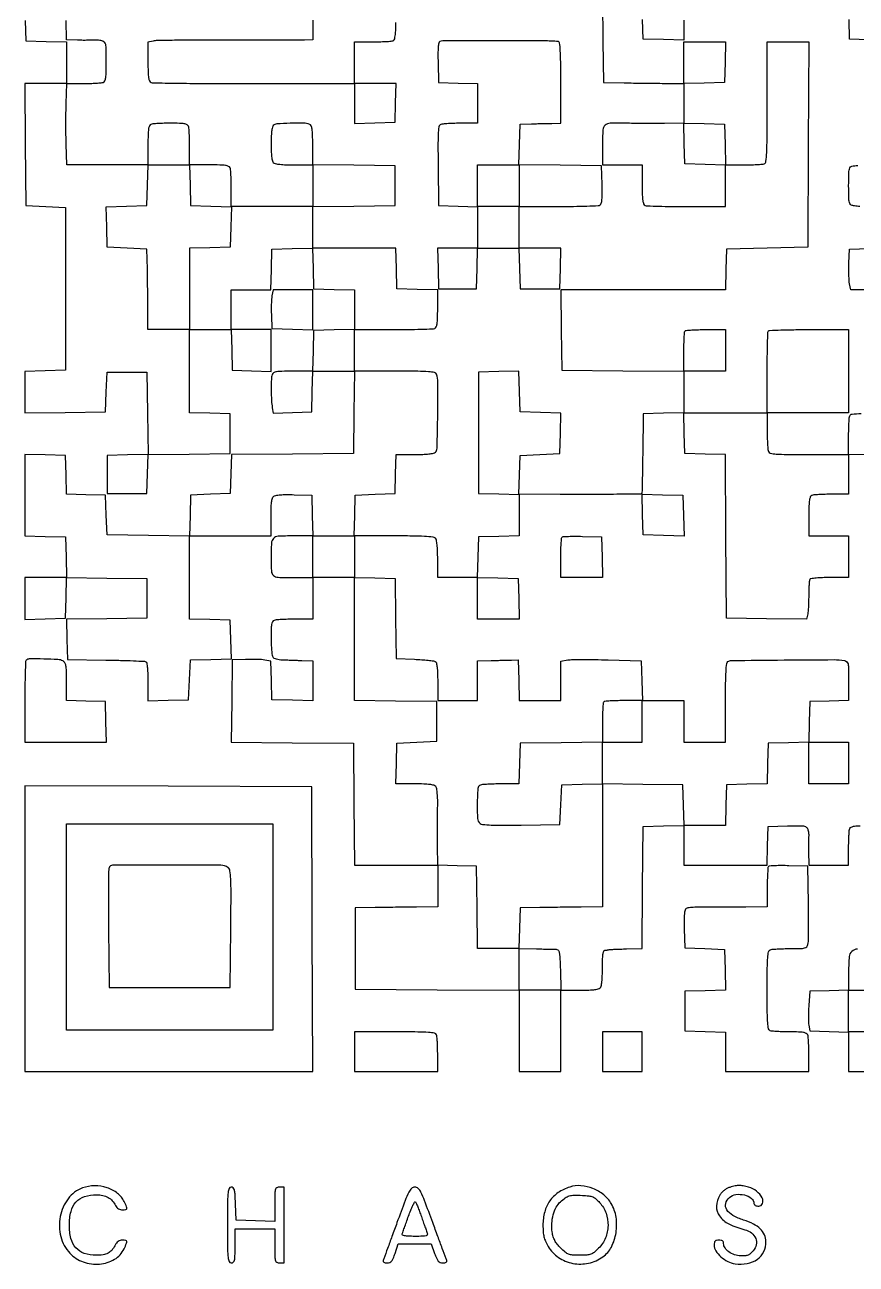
# Model space of a CAD drawing. Extents: x 179 to 1071, y 112 to 1107.
# Drawn here: x 179 to 618, y 112 to 767 of the extents above; entities that cross this region are included whole.
import ezdxf

# ---------------------------------------------------------------- set-up
doc = ezdxf.new("R2010")
doc.units = 0

msp = doc.modelspace()

# ---------------------------------------------------------------- linework, layer by layer
for points in [[(593.154567, 782.238337, -0.000143), (592.976454, 811.491153, -0.001436)], [(483.960995, 780), (484.230498, 758.25), (484.5, 736.5), (495.5, 736.322108, 0.000681), (500.455582, 736.248714, 0.000421), (506.279688, 736.17529, 0.000422), (512.032595, 736.112467, 0.00076), (516.75, 736.072108), (527, 736), (527, 725.5), (527, 715), (516.75, 714.906082, -0.002031), (512.156142, 714.882648, -0.00129), (506.805561, 714.890885, -0.001295), (501.553692, 714.926119, -0.0024), (497.290209, 714.986232, 0.009819), (488.136082, 714.979465, 0.17558), (485.433174, 713.93734, 0.202779), (484.220454, 711.458869, 0.013731), (484, 703.432612), (484, 693), (494.5, 693), (505, 693), (505, 682.606989, 0.005351), (505.059586, 677.039857, 0.030363), (505.30265, 674.086379, 0.063068), (505.76761, 672.398405, 0.205218), (506.581787, 671.606989, 0.083055), (507.779435, 671.363369, 0.001841), (513.696775, 671.178303, 0.004125), (520.642891, 671.043995, 0.002771), (528.581787, 671), (549, 671), (549, 682), (549, 693), (558.418213, 693, 0.005951), (562.140776, 693.044305, 0.007831), (565.534475, 693.178303, 0.005915), (568.361889, 693.367894, 0.07203), (569.418213, 693.606989, 0.278928), (570.344421, 694.79951, 0.016926), (570.732843, 699.498054, 0.010892), (570.953426, 707.712104, 0.001266), (571, 726.106989), (571, 758), (581.959738, 758), (592.919476, 758), (592.709738, 703.75), (592.5, 649.5), (571, 649), (549.5, 648.5), (549.216168, 637.75), (548.932337, 627), (505.446281, 627), (461.960225, 627), (462.230112, 605.75), (462.5, 584.5), (494.75, 584.236147), (527, 583.972294), (527, 573.019979), (527, 562.067663), (516.25, 561.783832), (505.5, 561.5), (505.261946, 540.59528, -0.001265), (505.150105, 532.55984, -0.002067), (505.009875, 525.747375, -0.000246), (504.856938, 519.681525, -0.192242), (504.738121, 519.404787, -0.195657), (504.088802, 519.13105, -0.000432), (493.260077, 519.004663, -0.002418), (479.924613, 518.925029, -0.000975), (461.715017, 518.93983), (439.930034, 519), (440.215017, 529.25), (440.5, 539.5), (451, 540), (461.5, 540.5), (461.783485, 551.215829), (462.06697, 561.931657), (451.283485, 562.215829), (440.5, 562.5), (440.215829, 573.283485), (439.931657, 584.06697), (429.215829, 583.783485), (418.5, 583.5), (418.5, 551.5), (418.5, 519.5), (429.25, 519.216168), (440, 518.932337), (440, 508), (440, 497.067663), (429.25, 496.783832), (418.5, 496.5), (418.216168, 485.75), (417.932337, 475), (407.466168, 475), (397, 475), (397, 484.8, 0.008695), (396.925705, 489.071747, 0.018472), (396.688776, 492.369558, 0.019349), (396.328068, 494.799696, 0.150969), (395.8, 495.8, 0.175197), (394.537589, 496.392044, 0.009311), (390.038418, 496.721201, 0.01044), (383.576319, 496.93795, 0.003163), (373.766168, 497), (352.932337, 497), (353.216168, 507.75), (353.5, 518.5), (364, 519), (374.5, 519.5), (374.784983, 529.75), (375.069966, 540), (384.834983, 540, 0.00874), (389.089346, 540.074375, 0.018513), (392.377065, 540.311444, 0.019392), (394.800997, 540.672291, 0.150838), (395.8, 541.2, 0.193396), (396.70625, 543.323777, 0.001716), (397.023151, 561.107872, 0.003036), (397.165451, 578.222952, 0.092424), (396.393011, 582.418213, 0.258697), (395.337463, 583.303854, 0.030015), (392.164693, 583.724422, 0.015901), (386.514173, 583.950434, 0.002045), (374.393011, 584), (353, 584), (353, 595), (353, 606), (373.418213, 606, 0.002771), (381.357109, 606.043995, 0.004125), (388.303225, 606.178303, 0.001841), (394.220565, 606.363369, 0.083055), (395.418213, 606.606989, 0.200876), (396.227252, 607.380394, 0.065453), (396.694499, 609.000914, 0.031733), (396.93933, 611.822523, 0.005777), (397, 617.073157), (397, 626.932337), (386.25, 627.216168), (375.5, 627.5), (375.216168, 638.25), (374.932337, 649), (352.966168, 649), (331, 649), (331, 659.980498), (331, 670.960995), (352.75, 671.230498), (374.5, 671.5), (374.5, 682), (374.5, 692.5), (352.75, 692.769502), (331, 693.039005), (331, 703.412514, 0.005366), (330.940377, 708.968078, 0.030411), (330.697251, 711.916741, 0.063154), (330.232207, 713.602242, 0.205063), (329.418213, 714.393011, 0.087326), (326.131964, 715.032511, 0.012209), (319.18065, 714.98781, 0.008428), (312.075108, 714.648595, 0.182186), (310.2, 713.8, 0.146158), (309.685561, 712.847345, 0.020761), (309.319767, 710.628101, 0.019946), (309.077347, 707.67676, 0.010517), (309, 704, 0.010517), (309.077347, 700.32324, 0.019946), (309.319767, 697.371899, 0.020761), (309.685561, 695.152655, 0.146158), (310.2, 694.2, 0.150969), (311.200304, 693.671932, 0.019349), (313.630442, 693.311224, 0.018472), (316.928253, 693.074295, 0.008695), (321.2, 693), (331, 693), (331, 682), (331, 671), (309.5, 671), (288, 671), (288, 680.418213, 0.005951), (287.955695, 684.140776, 0.007831), (287.821697, 687.534475, 0.005915), (287.632106, 690.361889, 0.07203), (287.393011, 691.418213, 0.205218), (286.601595, 692.23239, 0.063068), (284.913621, 692.69735, 0.030363), (281.960143, 692.940414, 0.005351), (276.393011, 693), (266, 693), (266, 702.418213, 0.005951), (265.955695, 706.140776, 0.007831), (265.821697, 709.534475, 0.005915), (265.632106, 712.361889, 0.07203), (265.393011, 713.418213, 0.191652), (264.656877, 714.216173, 0.070258), (263.167248, 714.687898, 0.03479), (260.605148, 714.936805, 0.006824), (255.974799, 715, 0.006352), (252.484808, 714.955664, 0.008233), (249.287222, 714.821697, 0.006434), (246.623534, 714.631706, 0.070701), (245.581787, 714.393011, 0.205218), (244.76761, 713.601595, 0.063068), (244.30265, 711.913621, 0.030363), (244.059586, 708.960143, 0.005351), (244, 703.393011), (244, 693), (222.562384, 693), (201.124768, 693), (200.812384, 703.900107, -0.004492), (200.71519, 708.841483, -0.002693), (200.6841, 714.712026, -0.002696), (200.716137, 720.554047, -0.004692), (200.814338, 725.400107), (201.128677, 736), (209.982551, 736, 0.006322), (213.488883, 736.044334, 0.008203), (216.70025, 736.178303, 0.006396), (219.375401, 736.368266, 0.070799), (220.418213, 736.606989, 0.205067), (221.232211, 737.397773, 0.063152), (221.697253, 739.083331, 0.03041), (221.940378, 742.032106, 0.005366), (222, 747.587937, 0.003663), (221.95157, 754.197914, 0.048686), (221.679849, 756.614961, 0.15436), (220.991211, 757.830208, 0.126427), (219.673045, 758.545925, 0.026617), (218.606568, 758.753999, 0.015771), (217.317863, 758.893623, 0.015759), (216.019626, 758.951911, 0.026032), (214.923045, 758.909452, -0.016404), (213.622903, 758.834028, -0.00429), (211.532983, 758.799408, -0.004354), (209.150706, 758.801133, -0.004444), (206.784983, 758.844475), (201.069966, 759), (200.784983, 769.25)], [(179.215822, 769.284178), (179.5, 758.5), (190.25, 758.216168), (201, 757.932337), (201, 746.966168), (201, 736), (189.986147, 736), (178.972294, 736), (179.236147, 703.75), (179.5, 671.5), (190, 671), (200.5, 670.5), (200.5, 627.5), (200.5, 584.5), (189.75, 584.216168), (179, 583.932337), (179, 572.946281), (179, 561.960225), (200.25, 562.230112), (221.5, 562.5), (222, 573), (222.5, 583.5), (233, 583.5), (243.5, 583.5), (243.769408, 561.784029), (244.038815, 540.068057), (233.269408, 539.784029), (222.5, 539.5), (222.5, 529.5), (222.5, 519.5), (233, 519.5), (243.5, 519.5), (243.784769, 529.730595), (244.069538, 539.961189), (265.784769, 540.230595), (287.5, 540.5), (287.5, 551), (287.5, 561.5), (276.75, 561.783832), (266, 562.067663), (266, 584.033832), (266, 606), (276.966168, 606), (287.932337, 606), (288.216168, 595.25), (288.5, 584.5), (298.75, 584.215017), (309, 583.930034), (309, 594.965017), (309, 606), (298.5, 606), (288, 606), (288, 616.5), (288, 627), (298.466168, 627), (308.932337, 627), (309.216168, 637.75), (309.5, 648.5), (320.215829, 648.783485), (330.931657, 649.06697), (331.215829, 638.283485), (331.5, 627.5), (342.25, 627.216168), (353, 626.932337), (353, 616.5), (353, 606.067663), (342.25, 605.783832), (331.5, 605.5), (331.216168, 594.75), (330.932337, 584), (320.533556, 584, 0.004731), (314.632571, 583.944169, 0.035207), (311.839872, 583.694097, 0.088112), (310.335863, 583.16974, 0.190307), (309.574558, 582.23491, 0.070426), (309.16352, 579.792241, 0.007886), (309.105211, 574.142919, 0.010009), (309.250557, 568.43709, 0.033398), (309.670042, 564.715977), (310.173856, 561.931953), (320.336928, 562.215977), (330.5, 562.5), (330.783832, 573.25), (331.067663, 584), (342.053334, 584), (353.039005, 584), (352.769502, 562.25), (352.5, 540.5), (320.284831, 540.236193), (288.069661, 539.972386), (287.784831, 529.736193), (287.5, 519.5), (277, 519), (266.5, 518.5), (266.215971, 507.730592), (265.931943, 496.961185), (244.215971, 497.230592), (222.5, 497.5), (222, 508), (221.5, 518.5), (211.284601, 518.784601), (201.069202, 519.069202), (200.784601, 529.284601), (200.5, 539.5), (189.75, 539.783832), (179, 540.067663), (179, 518.567663), (179, 497.067663), (189.75, 496.783832), (200.5, 496.5), (200.783832, 485.75), (201.067663, 475), (190.033832, 475), (179, 475), (179, 463.966168), (179, 452.932337), (189.75, 453.216168), (200.5, 453.5), (200.784032, 464.269789), (201.068065, 475.039577), (222.284032, 474.769789), (243.5, 474.5), (243.5, 464), (243.5, 453.5), (222.216371, 453.230014), (200.932742, 452.960029), (201.216371, 442.307302), (201.5, 431.654575), (221.720025, 431.40483, -0.002881), (229.544304, 431.263089, -0.004452), (236.302973, 431.041458, -0.001521), (242.123708, 430.780945, -0.12713), (242.970025, 430.518525, -0.222872), (243.395218, 429.867623, -0.010828), (243.708231, 427.23665, -0.015292), (243.928769, 423.909019, -0.008899), (244, 419.907151), (244, 409.932337), (254.75, 410.216168), (265.5, 410.5), (266, 421), (266.5, 431.5), (277.284606, 431.784183), (288.069211, 432.068365), (287.784606, 442.284183), (287.5, 452.5), (276.75, 452.783832), (266, 453.067663), (266, 475.033832), (266, 497), (287.5, 497), (309, 497), (309, 506.877555, -0.007345), (309.070162, 511.653266, -0.024181), (309.314808, 514.794146, -0.035127), (309.728754, 516.875583, -0.154085), (310.399285, 517.916414, -0.132968), (311.486141, 518.412685, -0.020746), (313.849829, 518.703614, -0.018924), (317.042317, 518.84141, -0.009044), (321.149285, 518.788859), (330.5, 518.5), (330.783832, 507.75), (331.067663, 497), (320.650463, 497, 0.0121), (312.745423, 496.808669, 0.186712), (310.302679, 495.724913, 0.185684), (309.218618, 493.276814, 0.011944), (309.013655, 485.331787, 0.014569), (309.203143, 478.375104, 0.1992), (310.280498, 476.14265, 0.173193), (312.690882, 475.166082, 0.010489), (320.606989, 475), (331, 475), (331, 464), (331, 453), (321.581787, 453, 0.005951), (317.859224, 452.955695, 0.007831), (314.465525, 452.821697, 0.005915), (311.638111, 452.632106, 0.07203), (310.581787, 452.393011, 0.190061), (309.785864, 451.663266, 0.071459), (309.315682, 450.197627, 0.035402), (309.070745, 447.679954, 0.006995), (309.015313, 443.143011, 0.009521), (309.086359, 439.729884, 0.012559), (309.288396, 436.624584, 0.010019), (309.571846, 434.061101, 0.108977), (309.923453, 433.089615, 0.138758), (310.563693, 432.515865, 0.042405), (311.787419, 432.040986, 0.037149), (313.366603, 431.702499, 0.026998), (315.158141, 431.553638, -0.000805), (317.228709, 431.490407, -0.000375), (319.913641, 431.40207, -0.000372), (322.73135, 431.30515, -0.00052), (325.25, 431.214023), (331, 431), (331, 420.466168), (331, 409.932337), (320.25, 410.216168), (309.5, 410.5), (309.215446, 420.711169), (308.930891, 430.922339), (305.715446, 431.450124, 0.026056), (304.019177, 431.638483, 0.007556), (301.388287, 431.752679, 0.007575), (298.415821, 431.791671, 0.008023), (295.5, 431.738954), (288.5, 431.5), (288.230536, 409.763879), (287.961073, 388.027758), (320.230536, 387.763879), (352.5, 387.5), (352.763853, 355.25), (353.027706, 323), (375.013853, 323), (397, 323), (397, 312), (397, 301), (385.75, 300.925726, 0.000756), (380.680609, 300.884593, 0.000467), (374.720312, 300.821651, 0.000468), (368.83123, 300.748444, 0.000842), (364, 300.675726), (353.5, 300.5), (353.5, 279), (353.5, 257.5), (396.75, 257.239377), (440, 256.978755), (440, 235.489377), (440, 214), (451, 214), (462, 214), (462, 235.5), (462, 257), (471.8, 257, 0.008695), (476.071747, 257.074295, 0.018472), (479.369558, 257.311224, 0.019349), (481.799696, 257.671932, 0.150969), (482.8, 258.2, 0.149044), (483.322729, 259.181224, 0.019949), (483.685484, 261.522984, 0.019071), (483.924518, 264.676508, 0.009379), (484, 268.7, -0.007108), (484.062636, 273.105901, -0.025896), (484.286703, 275.893387, -0.038354), (484.653148, 277.624007, -0.307542), (485.25, 278.11535, 0.009119), (485.801517, 278.176405, 0.006205), (486.426562, 278.265064, 0.006254), (487.02778, 278.365684, 0.012489), (487.5, 278.463035, -0.04467), (488.200358, 278.56102, -0.002025), (490.625618, 278.671865, -0.003374), (493.508206, 278.772433, -0.002409), (496.736147, 278.847686), (504.972294, 279), (505.236147, 311.25), (505.5, 343.5), (516.25, 343.783832), (527, 344.067663), (527, 333.533832), (527, 323), (548.965017, 323), (570.930034, 323), (571.215017, 333.25), (571.5, 343.5), (581.722245, 343.784677, -0.003488), (588.334543, 343.922669, -0.050684), (590.662172, 343.718733, -0.165802), (591.830539, 343.053969, -0.120322), (592.534088, 341.720206, -0.014931), (592.746531, 340.752221, -0.015552), (592.897539, 339.786309, -0.015411), (592.976104, 338.945432, -0.063258), (592.943422, 338.435529, 0.043569), (592.876339, 337.788254, 0.002158), (592.850897, 335.645124, 0.003471), (592.849335, 333.095394, 0.002501), (592.881579, 330.25), (593, 323), (603.5, 323), (614, 323), (614, 331.918213, -0.006277), (614.044331, 335.449196, -0.008159), (614.178303, 338.68135, -0.006338), (614.368222, 341.373807, -0.070946), (614.606989, 342.418213, -0.204941), (615.397244, 343.232062, -0.063222), (617.080782, 343.697172, -0.030449), (620.025624, 343.940347, -0.005378)], [(331, 769.5), (331, 759), (326.75, 758.910482, -0.005152), (323.777558, 758.878512, -0.000209), (313.026563, 758.878157, -0.000365), (300.292358, 758.892359, -0.000259), (286, 758.926144, 0.00154), (271.813672, 758.923326, 0.002301), (259.414062, 758.825611, 0.000963), (248.802515, 758.672721, 0.049237), (246.75, 758.436206), (244, 757.841089), (244, 747.527534, 0.005229), (244.058845, 741.901018, 0.032062), (244.305152, 739.010918, 0.070477), (244.790443, 737.383745, 0.195906), (245.644272, 736.583011, 0.088033), (246.966328, 736.327664, 0.000545), (259.174096, 736.155603, 0.002213), (273.135812, 736.035829, 0.001406), (289.394272, 736.01404, -0.000117), (306.303409, 736.034992, -0.000138), (322.289255, 736.046657, -0.00012), (335.783992, 736.049538, -0.000877), (342.25, 736.038018), (353, 736), (353, 725.466168), (353, 714.932337), (363.75, 715.216168), (374.5, 715.5), (374.784983, 725.75), (375.069966, 736), (364.034983, 736), (353, 736), (353, 747), (353, 758), (362.418213, 758, 0.005951), (366.140776, 758.044305, 0.007831), (369.534475, 758.178303, 0.005915), (372.361889, 758.367894, 0.07203), (373.418213, 758.606989, 0.25694), (374.300918, 759.652022, 0.031157), (374.723675, 762.739087, 0.016334), (374.950165, 768.241252, 0.002119)], [(619.9924, 671.059813, -0.030653), (617.067717, 671.303248, -0.063584), (615.394524, 671.768708, -0.204289), (614.606989, 672.581787, -0.085222), (614.106611, 675.097028, -0.006586), (614.015688, 682, -0.006586), (614.106611, 688.902972, -0.085222), (614.606989, 691.418213, -0.258697), (615.662537, 692.303854, -0.030015), (618.835307, 692.724422, -0.015901)], [(625.545313, 627), (615.090626, 627), (614.488823, 630.25, -0.030569), (614.275841, 631.987404, -0.008349), (614.153831, 634.748438, -0.00841), (614.120388, 637.890231, -0.008667), (614.19351, 641), (614.5, 648.5), (624.964064, 648.787346, 0.007781)], [(625.25, 539.782751), (614, 540.065502), (614, 529.532751), (614, 519), (605.081787, 519, 0.006277), (601.550804, 518.955669, 0.008159), (598.31865, 518.821697, 0.006338), (595.626193, 518.631778, 0.070946), (594.581787, 518.393011, 0.205218), (593.76761, 517.601595, 0.063068), (593.30265, 515.913621, 0.030363), (593.059586, 512.960143, 0.005351), (593, 507.393011), (593, 497), (603.5, 497), (614, 497), (614, 486), (614, 475), (604.059017, 475, 0.00904), (600.206338, 474.930338, 0.013724), (596.863562, 474.717433, 0.008318), (594.119629, 474.420801, 0.227008), (593.523529, 474.03807, 0.114568), (593.287138, 473.33751, 0.006655), (593.096337, 471.070962, 0.00982), (592.956918, 468.3415, 0.007049), (592.904095, 465.28807, -0.006357), (592.853991, 462.139959, -0.00719), (592.724075, 459.121063, -0.006624), (592.542938, 456.561021, -0.038788), (592.326266, 455.230442), (591.773366, 452.960884), (570.636683, 453.230442), (549.5, 453.5), (549.239403, 496.716276), (548.978805, 539.932552), (538.239403, 540.216276), (527.5, 540.5), (527.216168, 551.25), (526.932337, 562), (548.966168, 562), (571, 562), (571, 583.333333, -0.002923), (571.048092, 591.559297, -0.00465), (571.195833, 598.595833, -0.001222), (571.396107, 604.71132, -0.189785), (571.666667, 605.333333, -0.189545), (572.287675, 605.603799, -0.001277), (578.257292, 605.804167, -0.004756), (585.132422, 605.951903, -0.002993), (593.166667, 606), (614, 606), (614, 584), (614, 562), (592.5, 562), (571, 562), (571, 552.581787, 0.005951), (571.044305, 548.859224, 0.007831), (571.178303, 545.465525, 0.005915), (571.367894, 542.638111, 0.07203), (571.606989, 541.581787, 0.257256), (572.653901, 540.698559, 0.030951), (575.756048, 540.27619, 0.016256), (581.284365, 540.049786, 0.002106), (593.106989, 540), (614, 540), (614, 549.418213, -0.005951), (614.044305, 553.140776, -0.007831), (614.178303, 556.534475, -0.005915), (614.367894, 559.361889, -0.07203), (614.606989, 560.418213, -0.27952), (615.804078, 561.345864, -0.016549), (620.571826, 561.73309, -0.010742)], [(618.656095, 278.764602, 0.170487), (615.651483, 277.524807, 0.194511), (614.283965, 274.747191, 0.01832), (614, 266.999799), (614, 257.069966), (603.75, 256.784983), (593.5, 256.5), (592.970418, 249, 0.009238), (592.809463, 245.908595, 0.009315), (592.763426, 242.821875, 0.009163), (592.822694, 240.13329, 0.036753), (593.009432, 238.5), (593.578029, 235.5), (603.789014, 235.215017), (614, 234.930034), (614, 224.465017), (614, 214), (636, 214)], [(625, 235), (614, 235), (614, 246), (614, 257), (624.893011, 257, 0.005003)]]:
    msp.add_lwpolyline(points, format="xyb")
for points in [[(527, 769.466168), (527, 758.932337), (516.25, 759.216168), (505.5, 759.5), (505.215017, 769.75)], [(624.667348, 759), (614.5, 759.5), (614.215017, 769.75)]]:
    msp.add_lwpolyline(points)
for points in [[(398.156789, 758.096901, 0.208931), (397.582987, 757.267618, 0.027291), (397.279022, 755.091466, 0.021309), (397.143124, 751.82679, 0.006629), (397.21316, 746.918214), (397.5, 736.5), (407.75, 736.215017), (418, 735.930034), (418, 725.465017), (418, 715), (408.75, 714.984687, 0.008061), (405.114258, 714.920046, 0.011016), (401.843881, 714.73694, 0.00801), (399.137553, 714.481845, 0.114378), (398.22917, 714.162796, 0.230932), (397.572759, 713.095412, 0.012869), (397.285113, 709.091209, 0.012029), (397.150006, 702.928451, 0.002701), (397.22917, 692.428109), (397.5, 671.5), (407.75, 671.215017), (418, 670.930034), (418, 659.965017), (418, 649), (407.466168, 649), (396.932337, 649), (397.216168, 638.25), (397.5, 627.5), (407.5, 627.5), (417.5, 627.5), (417.783832, 638.25), (418.067663, 649), (429, 649), (439.932337, 649), (440.216168, 638.25), (440.5, 627.5), (451, 627.5), (461.5, 627.5), (461.783832, 638.25), (462.067663, 649), (451.033832, 649), (440, 649), (440, 660), (440, 671), (460.75, 671.015313, 0.003672), (468.795482, 671.080339, 0.005584), (475.783105, 671.266219, 0.002279), (481.746653, 671.518755, 0.130355), (482.788231, 671.847958, 0.19692), (483.395734, 672.705135, 0.033714), (483.721018, 674.717063, 0.023663), (483.861823, 677.804805, 0.006827), (483.788231, 682.582645), (483.5, 692.5), (461.716367, 692.769596), (439.932734, 693.039192), (440.216367, 703.769596), (440.5, 714.5), (446.5, 714.683978, -0.001093), (449.143812, 714.759262, -0.000758), (452.132812, 714.833306, -0.000764), (455.003688, 714.895682, -0.001574), (457.25, 714.933978), (462, 715), (462, 736.5, 0.002557), (461.94502, 747.249755, 0.011884), (461.734109, 753.451482, 0.011454), (461.409739, 757.463798, 0.357738), (460.75, 758.116607, 0.022229), (452.985395, 758.494006, 0.001108), (427.475578, 758.542503, 0.00022), (399.647942, 758.521471, 0.138979)], [(266.216168, 682.25), (266.5, 671.5), (277.283485, 671.215829), (288.06697, 670.931657), (287.783485, 660.215829), (287.5, 649.5), (276.75, 649.216168), (266, 648.932337), (266, 627.466168), (266, 606), (255, 606), (244, 606), (243.953106, 616.75, 0.001159), (243.920534, 621.626468, 0.000692), (243.860325, 627.426563, 0.000693), (243.784366, 633.202902, 0.001202), (243.703106, 638), (243.5, 648.5), (233, 649), (222.5, 649.5), (222.216515, 660.215829), (221.93303, 670.931657), (232.716515, 671.215829), (243.5, 671.5), (243.783832, 682.25), (244.067663, 693), (255, 693), (265.932337, 693)], [(309.487534, 623.75, 0.029867), (309.274687, 622.038998, 0.008811), (309.15201, 619.398438, 0.008811), (309.11869, 616.41836, 0.009375), (309.192221, 613.5), (309.5, 606.5), (320.25, 606.216168), (331, 605.932337), (331, 616.466168), (331, 627), (320.545313, 627), (310.090626, 627)], [(549, 595), (549, 584), (538, 584), (527, 584), (527, 594.333333, -0.006022), (527.048276, 598.341612, -0.009111), (527.195833, 601.827083, -0.004516), (527.399803, 604.754503, -0.178563), (527.666667, 605.333333, -0.178563), (528.245497, 605.600197, -0.004516), (531.172917, 605.804167, -0.009111), (534.658388, 605.951724, -0.006022), (538.666667, 606), (549, 606)], [(353, 486.033832), (353, 475.067663), (363.75, 474.783832), (374.5, 474.5), (374.769551, 453.365522), (375.039103, 432.231044), (384.769551, 431.835524, -0.006929), (388.587919, 431.627281, -0.009555), (392.008868, 431.327351, -0.00662), (394.846901, 430.985715, -0.106468), (395.75, 430.660985, -0.200997), (396.331606, 429.840721, -0.026002), (396.698973, 427.67557, -0.021483), (396.931155, 424.505891, -0.00754), (397, 419.940983), (397, 410), (407.5, 410), (418, 410), (418, 420.5), (418, 431), (425.25, 431.182616, -0.000251), (428.282399, 431.257473, -0.000232), (431.398438, 431.331383, -0.000231), (434.175464, 431.394681, -0.000769), (436, 431.432616), (439.5, 431.5), (439.783832, 420.75), (440.067663, 410), (451.033832, 410), (462, 410), (462, 420.412102), (462, 430.824204), (465.798137, 431.465895, -0.037003), (468.170676, 431.688129, -0.004123), (473.607056, 431.748907, -0.004998), (480.087521, 431.70314, -0.004032), (487.048137, 431.528242), (504.5, 430.948898), (504.783832, 420.474449), (505.067663, 410), (516.033832, 410), (527, 410), (527, 399), (527, 388), (538, 388), (549, 388), (549, 408.940983, -0.002933), (549.059234, 419.038575, -0.011101), (549.273548, 425.352018, -0.009839), (549.599131, 429.63853, -0.234601), (550.219058, 430.635385, -0.136684), (552.178663, 431.202891, -0.000378), (579.934159, 431.465211, -0.001009), (606.313638, 431.641357, -0.045567), (611.75, 431.170424, -0.140502), (613.014703, 430.549084, -0.158476), (613.685894, 429.378518, -0.047978), (613.952393, 426.974487, -0.003631), (614, 420.418406), (614, 410.069966), (603.75, 409.784983), (593.5, 409.5), (593.216168, 398.75), (592.932337, 388), (603.466168, 388), (614, 388), (614, 377), (614, 366), (603.5, 366), (593, 366), (593, 377.033832), (593, 388.067663), (582.25, 387.783832), (571.5, 387.5), (571.216508, 376.783492), (570.933016, 366.066984), (560.216508, 365.783492), (549.5, 365.5), (549.216168, 354.75), (548.932337, 344), (538, 344), (527.067663, 344), (526.783832, 354.75), (526.5, 365.5), (505.25, 365.769888), (484, 366.039775), (484, 333.519888), (484, 301), (472.75, 300.925726, 0.000756), (467.680609, 300.884593, 0.000467), (461.720312, 300.821651, 0.000468), (455.83123, 300.748444, 0.000842), (451, 300.675726), (440.5, 300.5), (440.216168, 289.75), (439.932337, 279), (449.216168, 278.847686, -0.000727), (452.881404, 278.782222, -0.000966), (456.213499, 278.711418, -0.00068), (459.007547, 278.64284, -0.009783), (460, 278.597686, -0.281123), (460.778841, 278.0497, -0.061723), (461.261418, 276.410284, -0.029067), (461.576488, 273.416826, -0.005088), (461.783832, 267.75), (462.067663, 257), (451.033832, 257), (440, 257), (440, 268), (440, 279), (429.019502, 279), (418.039005, 279), (417.769502, 300.75), (417.5, 322.5), (407.25, 322.784983), (397, 323.069966), (396.908897, 333.284983, -0.002018), (396.886337, 337.906493, -0.001222), (396.895085, 343.378102, -0.001224), (396.930342, 348.810294, -0.002153), (396.989808, 353.300045, 0.008587), (396.991446, 357.642332, 0.018658), (396.811156, 360.971139, 0.020827), (396.483975, 363.41536, 0.130231), (395.958466, 364.550045, 0.149233), (394.887989, 365.254134, 0.038968), (392.851741, 365.683074, 0.025318), (389.730992, 365.930426, 0.007117), (384.843724, 366), (374.932337, 366), (375.216168, 376.75), (375.5, 387.5), (386, 388), (396.5, 388.5), (396.5, 399), (396.5, 409.5), (374.75, 409.769502), (353, 410.039005), (353, 442.519502), (353, 475), (342, 475), (331, 475), (331, 486), (331, 497), (342, 497), (353, 497)], [(483.783832, 485.75), (484.067663, 475), (473.033832, 475), (462, 475), (462, 485.333333, -0.006317), (462.050668, 489.343898, -0.009512), (462.205463, 492.836713, -0.004898), (462.419778, 495.762931, -0.177451), (462.699448, 496.366114, -0.183378), (463.300668, 496.636532, -0.005301), (466.145783, 496.777033, -0.010046), (469.547259, 496.840477, -0.006672), (473.449448, 496.782781), (483.5, 496.5)], [(179.666667, 431.333333, 0.189785), (179.396107, 430.71132, 0.001222), (179.195833, 424.595833, 0.00465), (179.048092, 417.559297, 0.002923), (179, 409.333333), (179, 388), (200.533832, 388), (222.067663, 388), (221.783832, 398.75), (221.5, 409.5), (211.25, 409.784983), (201, 410.069966), (201, 419.999799, 0.005179), (200.940683, 425.726834, 0.038492), (200.675239, 428.436227, 0.091282), (200.100974, 429.977457, 0.135997), (199.065741, 430.964816, 0.109979), (196.403535, 431.708258, 0.008563), (188.974182, 431.976716, 0.006027), (181.335835, 432.029731, 0.197584)], [(484.666667, 409.333333, 0.178521), (484.399815, 408.754654, 0.00453), (484.195833, 405.832812, 0.009127), (484.048277, 402.353637, 0.006033), (484, 398.352836), (484, 388.039005), (462.25, 387.769502), (440.5, 387.5), (440.216168, 376.75), (439.932337, 366), (430.547956, 366, 0.005972), (426.838356, 365.955693, 0.007852), (423.455587, 365.821697, 0.005942), (420.63733, 365.632085, 0.07196), (419.581787, 365.393011, 0.291529), (418.192457, 363.515472, 0.014919), (417.876551, 355.598946, 0.016697), (418.060701, 347.711166, 0.20827), (419.37788, 345.10135, 0.155745), (420.72239, 344.558532, 0.008655), (425.294193, 344.29582, 0.010005), (431.723919, 344.166681, 0.003345), (441.12788, 344.228906), (461.5, 344.5), (462, 355), (462.5, 365.5), (473.25, 365.783832), (484, 366.067663), (484, 377.033832), (484, 388), (494.5, 388), (505, 388), (505, 399), (505, 410), (495.166667, 410, 0.006327), (491.350087, 409.951706, 0.009526), (488.026042, 409.804167, 0.004912), (485.241448, 409.599886, 0.177413)], [(223.453816, 321.740243, 0.089548), (223.261817, 320.729866, 0.000598), (223.19019, 311.747155, 0.00234), (223.168607, 301.460077, 0.00149), (223.235201, 289.490243), (223.5, 258.5), (255.5, 258.5), (287.5, 258.5), (287.765726, 289.5, 0.001225), (287.879013, 308.006621, 0.012082), (287.71941, 315.793845, 0.024457), (287.315418, 320.099227, 0.201729), (286.324597, 321.75, 0.157681), (282.495237, 323.016106, 0.001671), (254.221233, 323.106234, 0.001077), (225.335041, 323.03952, 0.309316)], [(571.699448, 322.366114, 0.177451), (571.419778, 321.762931, 0.004898), (571.205463, 318.836713, 0.009512), (571.050668, 315.343898, 0.006317), (571, 311.333333), (571, 301), (559.75, 300.937986, -0.000938), (554.750755, 300.919806, -0.000622), (549.014063, 300.916842, -0.000626), (543.443158, 300.927875, -0.001221), (539, 300.95309, 0.008376), (535.267205, 300.920862, 0.011482), (531.912207, 300.758528, 0.008361), (529.138138, 300.513688, 0.119889), (528.211769, 300.182459, 0.19297), (527.605143, 299.309896, 0.033421), (527.279663, 297.285875, 0.023559), (527.138636, 294.189726, 0.006866), (527.211769, 289.417355), (527.5, 279.5), (538, 279), (548.5, 278.5), (548.783485, 267.784171), (549.06697, 257.068343), (538.283485, 256.784171), (527.5, 256.5), (527.5, 246), (527.5, 235.5), (538.25, 235.216168), (549, 234.932337), (549, 224.466168), (549, 214), (571, 214), (593, 214), (593, 222.918213, 0.006277), (592.955669, 226.449196, 0.008159), (592.821697, 229.68135, 0.006338), (592.631778, 232.373807, 0.070946), (592.393011, 233.418213, 0.191652), (591.656877, 234.216173, 0.070258), (590.167248, 234.687898, 0.03479), (587.605148, 234.936805, 0.006824), (582.974799, 235, -0.006352), (579.484808, 235.044336, -0.008233), (576.287222, 235.178303, -0.006434), (573.623534, 235.368294, -0.070701), (572.581787, 235.606989, -0.25694), (571.699082, 236.652022, -0.031157), (571.276325, 239.739087, -0.016334), (571.049835, 245.241252, -0.002119), (571, 257, -0.002119), (571.049835, 268.758748, -0.016334), (571.276325, 274.260913, -0.031157), (571.699082, 277.347978, -0.25694), (572.581787, 278.393011, -0.070903), (573.625722, 278.631765, -0.006355), (576.313053, 278.821697, -0.008172), (579.539052, 278.955668, -0.00629), (583.062735, 279, 0.004792), (588.571607, 279.0528, 0.053684), (590.742444, 279.328737, 0.154249), (591.857617, 279.996875, 0.121601), (592.514659, 281.25, 0.054895), (592.724598, 282.840683, 0.002293), (592.821708, 288.567187, 0.003942), (592.85221, 295.365834, 0.002788), (592.783711, 303), (592.5, 322.5), (582.449448, 322.782781, 0.006672), (578.547259, 322.840477, 0.010046), (575.145783, 322.777033, 0.005301), (572.300668, 322.636532, 0.183378)], [(353, 224.5), (353, 214), (375, 214), (397, 214), (397, 222.918213, 0.006277), (396.955669, 226.449196, 0.008159), (396.821697, 229.68135, 0.006338), (396.631778, 232.373807, 0.070946), (396.393011, 233.418213, 0.258697), (395.337463, 234.303854, 0.030015), (392.164693, 234.724422, 0.015901), (386.514173, 234.950434, 0.002045), (374.393011, 235), (353, 235)], [(209.5, 152.564993, 0.145357), (201.886501, 146.907955, 0.113526), (197.694165, 137.443893, 0.109892), (197.99113, 126.838634, 0.12922), (202.831456, 118.060375, 0.117223), (209.871729, 113.48313, 0.106758), (218.47317, 112.355179, 0.113928), (226.337633, 114.867425, 0.149002), (231.393538, 120.416892, 0.008295), (232.725442, 123.348264, 0.150376), (232.838458, 124.358843, 0.32021), (232.302978, 124.871744, 0.036035), (230.52568, 125, 0.074186), (229.315265, 124.819415, 0.085534), (228.274159, 124.294684, 0.073782), (227.357711, 123.379331, 0.040384), (226.51533, 122.029644, -0.059701), (224.868732, 119.604699, -0.096565), (222.908926, 118.07584, -0.082981), (220.300064, 117.256296, -0.034712), (216.612794, 117, -0.080937), (210.401352, 118.012099, -0.131995), (205.979138, 120.944379, -0.120394), (203.365726, 125.925614, -0.06096), (202.5, 133, -0.061019), (203.371778, 140.116852, -0.122143), (206.006315, 145.093701, -0.133076), (210.479536, 148.000553, -0.079263), (216.797053, 148.977764, -0.049674), (220.214902, 148.621037, -0.078089), (222.973069, 147.585612, -0.082767), (225.170157, 145.808388, -0.063137), (226.918144, 143.25, 0.064862), (227.566214, 142.30843, 0.070605), (228.417521, 141.595079, 0.071281), (229.426246, 141.15166, 0.068064), (230.535184, 141, 0.03478), (232.301712, 141.123029, 0.313289), (232.840972, 141.62166, 0.157753), (232.747415, 142.597217, 0.009232), (231.495433, 145.348871, 0.117848), (227.959718, 149.7205, 0.084978), (222.393868, 152.664694, 0.080273), (215.848125, 153.699603, 0.086952)], [(286, 133, 0.001547), (286.039623, 120.192962, 0.023375), (286.275, 115.75, 0.089188), (286.8551, 113.714064, 0.286287), (288, 113, 0.17273), (289.084603, 113.386209, 0.168559), (289.694444, 114.375, 0.050222), (289.950933, 116.532834, 0.004487), (290, 122), (290, 131), (300.5, 131), (311, 131), (311, 122, 0.003707), (311.044005, 116.064536, 0.064117), (311.319444, 114.15, 0.224677), (312.049189, 113.306062, 0.104331), (313.5, 113), (316, 113), (316, 133), (316, 153), (313.5, 153, 0.104705), (312.049136, 152.692806, 0.224551), (311.319176, 151.846502, 0.063889), (311.043924, 149.925856, 0.003684), (311, 143.965017), (311, 134.930034), (300.75, 135.215017), (290.5, 135.5), (290.211067, 144.25, 0.005091), (289.987129, 149.431657, 0.04962), (289.654154, 151.597702, 0.154511), (289.022548, 152.608971, 0.178333), (287.961067, 153, 0.292447), (286.840289, 152.283157, 0.083947), (286.274513, 150.200368, 0.022857), (286.040206, 145.701619, 0.001583)], [(375.507733, 134.25, 0.000036), (372.858802, 126.973894, 0.000054), (370.554406, 120.640625, 0.00002), (368.570506, 115.185676, 0.001329), (368.233067, 114.25, 0.17614), (368.235779, 113.732662, 0.170534), (368.569761, 113.32945, 0.098424), (369.27034, 113.077682, 0.037213), (370.312645, 113, 0.083579), (371.70263, 113.233982, 0.135846), (372.681839, 113.909055, 0.078963), (373.503311, 115.280794, 0.015325), (374.5, 118), (376.160733, 123), (384.882822, 123), (393.604911, 123), (395.402886, 118, 0.015656), (396.464944, 115.313739, 0.07589), (397.332377, 113.928019, 0.129346), (398.332249, 113.239937, 0.086585), (399.707419, 113, 0.037075), (400.744659, 113.077017, 0.100862), (401.433434, 113.327874, 0.176058), (401.75403, 113.730935, 0.172296), (401.744761, 114.25, -0.001839), (401.396813, 115.187401, -0.000028), (399.395792, 120.640625, -0.000075), (397.073319, 126.973909, -0.00005), (394.40717, 134.25, 0.002204), (390.071202, 145.927161, 0.026944), (388.155851, 150.288323, 0.084805), (386.663475, 152.305757, 0.193536), (384.937076, 153, 0.193565), (383.211988, 152.306171, 0.085213), (381.725077, 150.292239, 0.026994), (379.821178, 145.935457, 0.002199)], [(466.764045, 153.05557, 0.07095), (460.642134, 150.089072, 0.091267), (456.182211, 145.721644, 0.089168), (453.501217, 139.966946, 0.064595), (452.588835, 132.939169, 0.017501), (452.713991, 129.35517, 0.042444), (453.121742, 126.741168, 0.046851), (453.935428, 124.390257, 0.025818), (455.337259, 121.687484, 0.111472), (460.77591, 115.874227, 0.102547), (468.34778, 112.741646, 0.100348), (476.681323, 112.842766, 0.102006), (484.263472, 116.187608, 0.120563), (488.739542, 121.373625, 0.079397), (491.182293, 128.905377, 0.076399), (491.20416, 137.127266, 0.095349), (488.662741, 144.312516, 0.09098), (484.658758, 148.95627, 0.074619), (478.993867, 152.266468, 0.075469), (472.673131, 153.741147, 0.097336)], [(551.211912, 152.87135, 0.053901), (549.724252, 152.262489, 0.043585), (548.283164, 151.311547, 0.042619), (546.995981, 150.098904, 0.045651), (545.96565, 148.711538, 0.126408), (544.215684, 142.974436, 0.169577), (545.76581, 137.80588, 0.1225), (550.82736, 133.54541, 0.05263), (559.176404, 130.490893, -0.10123), (562.750224, 128.776265, -0.135981), (564.917283, 125.933801, -0.147722), (565.213704, 122.564632, -0.126873), (563.635213, 119.362298, -0.036851), (562.194297, 117.917444, -0.080386), (560.866347, 117.098386, -0.075392), (559.293135, 116.710489, -0.029373), (557.048404, 116.637478, -0.075628), (553.776788, 117.223297, -0.074505), (550.808918, 118.756677, -0.084186), (548.721882, 120.878222, -0.153494), (548, 123.174314, 0.092886), (547.845765, 123.997386, 0.14336), (547.407663, 124.567431, 0.112929), (546.642142, 124.896383, 0.045268), (545.5, 125, 0.045859), (544.218398, 124.882207, 0.156688), (543.490385, 124.49, 0.150983), (543.11147, 123.736777, 0.041621), (543, 122.4, 0.141714), (543.880586, 119.355477, 0.069803), (546.506973, 116.253005, 0.065119), (550.151164, 113.765888, 0.080695), (554.060276, 112.523254, 0.081588), (560.485539, 112.626563, 0.111632), (565.79466, 114.878966, 0.125033), (569.218208, 118.956421, 0.119535), (570.354845, 124.244384, 0.098625), (569.529586, 127.886423, 0.096442), (567.368397, 130.967226, 0.076592), (563.741246, 133.523364, 0.03893), (558.552714, 135.614906, -0.048933), (552.852638, 138.046054, -0.127719), (549.632912, 141.075756, -0.205481), (549.118104, 144.340249, -0.14764), (551.046286, 147.541889, -0.152922), (554.46291, 149.117396, -0.0929), (558.942709, 148.863167, -0.103681), (562.653974, 147.076912, -0.232981), (564, 144.345012, 0.172986), (564.18751, 143.819249, 0.098327), (564.71468, 143.384501, 0.074706), (565.518389, 143.096168, 0.048868), (566.5, 143, 0.31352), (568.525882, 144.408787, 0.214242), (568.332601, 147.30822, 0.104042), (565.378474, 150.844056, 0.099463), (561.204514, 152.959978, 0.018298), (558.313445, 153.65007, 0.051694), (556.249262, 153.845564, 0.05081), (554.169073, 153.61497, 0.017213)], [(388.382058, 137.462807, 0.001252), (389.356086, 134.668661, 0.00148), (390.291663, 132.031262, 0.00129), (391.093822, 129.809109, 0.009365), (391.501854, 128.75, -0.185367), (391.51998, 127.838815, -0.245032), (390.918773, 127.285968, -0.060374), (389.244749, 127.046097, -0.00543), (385, 127, -0.008288), (381.511425, 127.057831, -0.037492), (379.488908, 127.277321, -0.088208), (378.455174, 127.665252, -0.362083), (378.247649, 128.25, 0.003111), (378.550763, 129.086758, 0.000198), (379.422334, 131.543414, 0.000291), (380.458089, 134.471927, 0.000216), (381.598335, 137.706303, -0.010248), (382.759748, 140.801253, -0.018377), (383.857135, 143.283602, -0.014492), (384.813332, 145.111451, -0.49708), (385.23089, 145.16911, -0.094254), (385.622725, 144.593214, -0.005332), (386.463238, 142.598692, -0.008023), (387.405625, 140.184172, -0.005788)], [(482.534117, 144.811303, -0.099867), (485.879438, 139.265053, -0.091849), (486.944685, 132.684557, -0.091772), (485.58198, 126.154489, -0.099485), (481.987963, 120.752669, -0.021701), (479.594879, 118.558767, -0.085005), (477.870825, 117.550922, -0.075233), (475.80529, 117.112356, -0.01476), (472, 117, -0.014803), (468.188078, 117.112879, -0.075695), (466.122181, 117.553876, -0.084928), (464.393353, 118.568826, -0.021275), (461.97519, 120.789516, -0.026421), (460.097063, 122.877356, -0.048674), (458.841519, 124.783443, -0.05125), (458.018588, 126.827249, -0.032893), (457.473567, 129.327701, -0.052521), (457.273967, 133.871028, -0.051774), (458.022279, 138.379023, -0.055082), (459.598794, 142.349075, -0.083497), (461.856017, 145.28972, -0.031442), (464.374951, 147.354569, -0.085307), (466.443276, 148.36286, -0.068394), (468.988057, 148.739174, -0.015219), (473.394924, 148.650151, -0.017108), (476.834326, 148.35763, -0.069764), (478.857672, 147.822925, -0.080539), (480.508048, 146.791909, -0.027469)]]:
    msp.add_lwpolyline(points, format="xyb", close=True)
for points in [[(548.783832, 747.25), (548.5, 736.5), (537.75, 736.216168), (527, 735.932337), (527, 746.966168), (527, 758), (538.033832, 758), (549.067663, 758)], [(548.784178, 703.715822), (549.068357, 692.931643), (538.284178, 693.215822), (527.5, 693.5), (527.215822, 704.284178), (526.931643, 715.068357), (537.715822, 714.784178), (548.5, 714.5)], [(440, 682), (440, 671), (429, 671), (418, 671), (418, 682), (418, 693), (429, 693), (440, 693)], [(526.784178, 507.715822), (527.068357, 496.931643), (516.284178, 497.215822), (505.5, 497.5), (505.215822, 508.284178), (504.931643, 519.068357), (515.715822, 518.784178), (526.5, 518.5)], [(439.783832, 463.75), (440.067663, 453), (429.033832, 453), (418, 453), (418, 464.033832), (418, 475.067663), (428.75, 474.783832), (439.5, 474.5)], [(179, 289.506286), (179, 214), (255.006326, 214), (331.012652, 214), (330.756326, 289.25), (330.5, 364.5), (254.75, 364.756286), (179, 365.012572)], [(310, 290.5), (310, 236), (255.5, 236), (201, 236), (201, 290.5), (201, 345), (255.5, 345), (310, 345)], [(484, 224.5), (484, 214), (494.5, 214), (505, 214), (505, 224.5), (505, 235), (494.5, 235), (484, 235)]]:
    msp.add_lwpolyline(points, close=True)

doc.saveas('drawing.dxf')
